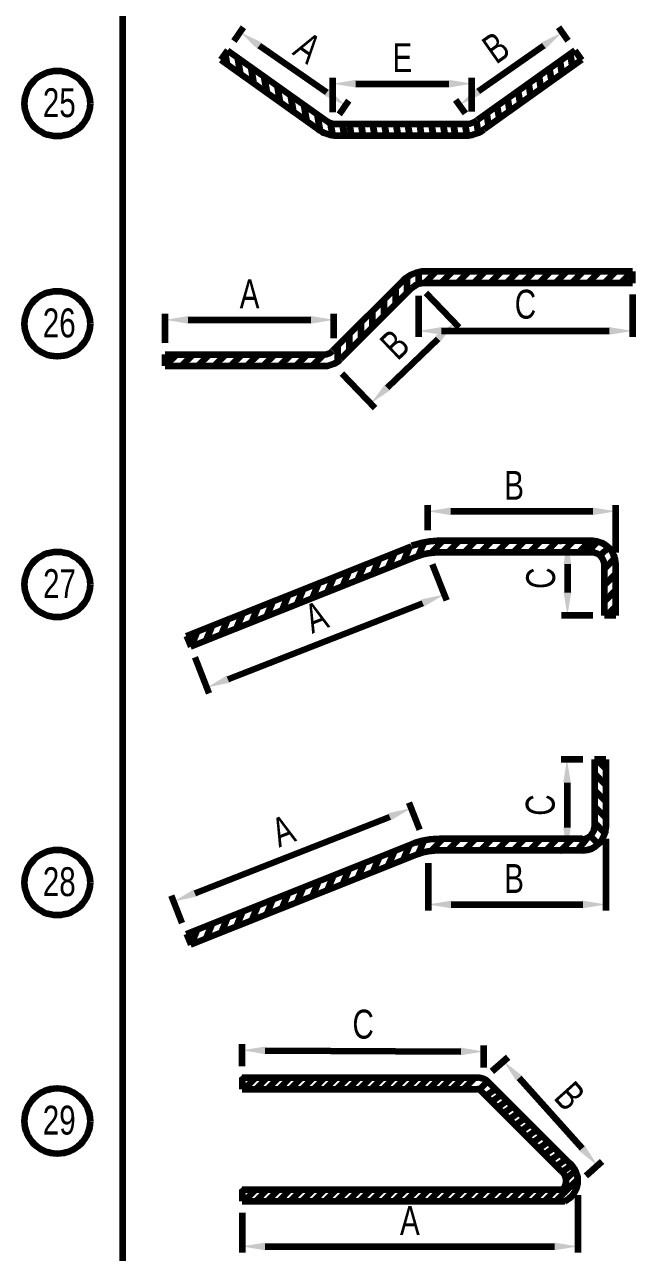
# Model space of a CAD drawing. Header units: millimetres. Extents: x 87961 to 634375, y 789523 to 1897921.
# Drawn here: x 103249 to 104565, y 1050163 to 1052823 of the extents above; entities that cross this region are included whole.
import ezdxf

# ---------------------------------------------------------------- set-up
doc = ezdxf.new("R2010")
doc.units = ezdxf.units.MM
doc.header["$LTSCALE"] = 30
doc.layers.add('DDIMS', color=2, linetype='Continuous', lineweight=100)
doc.layers.add('Shape code 1', color=7, linetype='Continuous', lineweight=211)
doc.styles.add('DM25', font='swisscl.ttf', dxfattribs={"height": 62.5})
doc.dimstyles.new('DM25', dxfattribs={"dimtxt": 62.5, "dimasz": 50, "dimexe": 13, "dimexo": 25, "dimgap": 25, "dimtad": 1, "dimdec": 0, "dimzin": 0, "dimdsep": 46, "dimtxsty": 'DM25', "dimcen": 25, "dimclrd": 3, "dimclre": 3, "dimclrt": 1, "dimadec": 0, "dimazin": 0, "dimtfac": 0.02, "dimtdec": 0, "dimtmove": 0, "dimatfit": 3, "dimfxl": 0, "dimtolj": 1, "dimtzin": 0, "dimlwd": -1, "dimlwe": -1, "dimarcsym": 0})

# ---------------------------------------------------------------- blocks, each defined once
blk = doc.blocks.new('*D267')
at = {"layer": 'DDIMS', "color": 3, "transparency": 16777216}
for p, q in [((103553.7, 1052133.4), (103553.7, 1052196.4)), ((103918.9, 1052143.8), (103918.9, 1052196.4)), ((103603.7, 1052183.4), (103868.9, 1052183.4))]:
    blk.add_line(p, q, dxfattribs=at)
for points in [[(103603.7, 1052191.7), (103603.7, 1052175), (103553.7, 1052183.4)], [(103868.9, 1052191.7), (103868.9, 1052175), (103918.9, 1052183.4)]]:
    blk.add_solid(points, dxfattribs=at)
at = {"layer": 'Defpoints', "color": 0, "transparency": 16777216}
for p in [(103918.9, 1052183.4), (103918.9, 1052118.8), (103553.7, 1052108.4)]:
    blk.add_point(p, dxfattribs=at)
at = {"layer": 'DDIMS', "color": 1, "transparency": 16777216, "insert": (103736.3, 1052239.6), "char_height": 62.5, "attachment_point": 5, "style": 'DM25'}
blk.add_mtext('\\A1;A', dxfattribs=at)
blk = doc.blocks.new('*D268')
at = {"layer": 'DDIMS', "color": 3, "transparency": 16777216}
for p, q in [((104117.7, 1052242.1), (104189.3, 1052167.8)), ((104034.8, 1052037), (104144.3, 1052142.5)), ((103936.2, 1052067.3), (104007.8, 1051993))]:
    blk.add_line(p, q, dxfattribs=at)
for points in [[(104138.5, 1052148.5), (104150.1, 1052136.5), (104180.3, 1052177.2)], [(104029, 1052043), (104040.6, 1052031), (103998.8, 1052002.4)]]:
    blk.add_solid(points, dxfattribs=at)
at = {"layer": 'Defpoints', "color": 0, "transparency": 16777216}
for p in [(104100.4, 1052260.1), (104180.3, 1052177.2), (103918.9, 1052085.3)]:
    blk.add_point(p, dxfattribs=at)
at = {"layer": 'DDIMS', "color": 1, "transparency": 16777216, "insert": (104050.5, 1052130.3), "char_height": 62.5, "attachment_point": 5, "rotation": 43.9321, "style": 'DM25'}
blk.add_mtext('\\A1;B', dxfattribs=at)
blk = doc.blocks.new('*D269')
at = {"layer": 'DDIMS', "color": 3, "transparency": 16777216}
for p, q in [((104101.9, 1052235.7), (104101.9, 1052146.3)), ((104565.1, 1052237.9), (104565.1, 1052146.3)), ((104151.9, 1052159.3), (104515.1, 1052159.3))]:
    blk.add_line(p, q, dxfattribs=at)
for points in [[(104151.9, 1052167.7), (104151.9, 1052151), (104101.9, 1052159.3)], [(104515.1, 1052167.7), (104515.1, 1052151), (104565.1, 1052159.3)]]:
    blk.add_solid(points, dxfattribs=at)
at = {"layer": 'Defpoints', "color": 0, "transparency": 16777216}
for p in [(104101.9, 1052260.7), (104565.1, 1052262.9), (104565.1, 1052159.3)]:
    blk.add_point(p, dxfattribs=at)
at = {"layer": 'DDIMS', "color": 1, "transparency": 16777216, "insert": (104333.5, 1052216.8), "char_height": 62.5, "attachment_point": 5, "style": 'DM25'}
blk.add_mtext('\\A1;C', dxfattribs=at)
blk = doc.blocks.new('*D285')
at = {"layer": 'DDIMS', "color": 3, "transparency": 16777216}
for p, q in [((104122.3, 1051727.5), (104122.3, 1051781.7)), ((104172.3, 1051768.7), (104479.4, 1051768.7)), ((104529.4, 1051679.5), (104529.4, 1051781.7))]:
    blk.add_line(p, q, dxfattribs=at)
for points in [[(104172.3, 1051777), (104172.3, 1051760.3), (104122.3, 1051768.7)], [(104479.4, 1051777), (104479.4, 1051760.3), (104529.4, 1051768.7)]]:
    blk.add_solid(points, dxfattribs=at)
at = {"layer": 'Defpoints', "color": 0, "transparency": 16777216}
for p in [(104529.4, 1051768.7), (104122.3, 1051702.5), (104529.4, 1051654.5)]:
    blk.add_point(p, dxfattribs=at)
at = {"layer": 'DDIMS', "color": 1, "transparency": 16777216, "insert": (104308.9, 1051824.9), "char_height": 62.5, "attachment_point": 5, "style": 'DM25'}
blk.add_mtext('\\A1;B', dxfattribs=at)
blk = doc.blocks.new('*D290')
at = {"layer": 'DDIMS', "color": 3, "transparency": 16777216}
for p, q in [((104131.9, 1051653.9), (104162.4, 1051576.2)), ((103690.2, 1051405.1), (104111.1, 1051570)), ((103617.9, 1051452.5), (103648.4, 1051374.8))]:
    blk.add_line(p, q, dxfattribs=at)
for points in [[(104108.1, 1051577.8), (104114.2, 1051562.3), (104157.7, 1051588.3)], [(103687.1, 1051412.9), (103693.2, 1051397.4), (103643.6, 1051386.9)]]:
    blk.add_solid(points, dxfattribs=at)
at = {"layer": 'Defpoints', "color": 0, "transparency": 16777216}
for p in [(104122.8, 1051677.2), (104157.7, 1051588.3), (103608.8, 1051475.8)]:
    blk.add_point(p, dxfattribs=at)
at = {"layer": 'DDIMS', "color": 1, "transparency": 16777216, "insert": (103880.1, 1051540), "char_height": 62.5, "attachment_point": 5, "rotation": 21.3938, "style": 'DM25'}
blk.add_mtext('\\A1;A', dxfattribs=at)
blk = doc.blocks.new('*D291')
at = {"layer": 'DDIMS', "color": 3, "transparency": 16777216}
for p, q in [((104407.5, 1051704.5), (104411.4, 1051704.5)), ((104424.4, 1051654.5), (104424.4, 1051592.9)), ((104479.4, 1051542.9), (104411.4, 1051542.9))]:
    blk.add_line(p, q, dxfattribs=at)
for points in [[(104416, 1051654.5), (104432.7, 1051654.5), (104424.4, 1051704.5)], [(104416, 1051592.9), (104432.7, 1051592.9), (104424.4, 1051542.9)]]:
    blk.add_solid(points, dxfattribs=at)
at = {"layer": 'Defpoints', "color": 0, "transparency": 16777216}
for p in [(104432.5, 1051704.5), (104424.4, 1051542.9), (104504.4, 1051542.9)]:
    blk.add_point(p, dxfattribs=at)
at = {"layer": 'DDIMS', "color": 1, "transparency": 16777216, "insert": (104366.9, 1051623.7), "char_height": 62.5, "attachment_point": 5, "rotation": 90, "style": 'DM25'}
blk.add_mtext('\\A1;C', dxfattribs=at)
blk = doc.blocks.new('*D292')
at = {"layer": 'DDIMS', "color": 3, "transparency": 16777216}
for p, q in [((103702.8, 1052787.6), (103723.4, 1052817.1)), ((103757, 1052777.9), (103902.9, 1052676.3)), ((103930.8, 1052628.9), (103951.3, 1052658.4))]:
    blk.add_line(p, q, dxfattribs=at)
for points in [[(103761.7, 1052784.7), (103752.2, 1052771), (103715.9, 1052806.4)], [(103907.7, 1052683.1), (103898.1, 1052669.4), (103943.9, 1052647.7)]]:
    blk.add_solid(points, dxfattribs=at)
at = {"layer": 'Defpoints', "color": 0, "transparency": 16777216}
for p in [(103688.5, 1052767.1), (103943.9, 1052647.7), (103916.5, 1052608.3)]:
    blk.add_point(p, dxfattribs=at)
at = {"layer": 'DDIMS', "color": 1, "transparency": 16777216, "insert": (103862.1, 1052773.2), "char_height": 62.5, "attachment_point": 5, "rotation": 325.1494, "style": 'DM25'}
blk.add_mtext('\\A1;A', dxfattribs=at)
blk = doc.blocks.new('*D299')
at = {"layer": 'DDIMS', "color": 3, "transparency": 16777216}
for p, q in [((103916.5, 1052633.3), (103916.5, 1052707.9)), ((103966.5, 1052694.9), (104167.8, 1052694.9)), ((104217.8, 1052634.9), (104217.8, 1052707.9))]:
    blk.add_line(p, q, dxfattribs=at)
for points in [[(103966.5, 1052703.2), (103966.5, 1052686.5), (103916.5, 1052694.9)], [(104167.8, 1052703.2), (104167.8, 1052686.5), (104217.8, 1052694.9)]]:
    blk.add_solid(points, dxfattribs=at)
at = {"layer": 'Defpoints', "color": 0, "transparency": 16777216}
for p in [(104217.8, 1052694.9), (103916.5, 1052608.3), (104217.8, 1052609.9)]:
    blk.add_point(p, dxfattribs=at)
at = {"layer": 'DDIMS', "color": 1, "transparency": 16777216, "insert": (104067.2, 1052751.1), "char_height": 62.5, "width": 48.26, "attachment_point": 5, "style": 'DM25'}
blk.add_mtext('\\A1;E', dxfattribs=at)
blk = doc.blocks.new('*D293')
at = {"layer": 'DDIMS', "color": 3, "transparency": 16777216}
for p, q in [((104426.2, 1052787.5), (104405.8, 1052816.5)), ((104372.4, 1052777.1), (104231.3, 1052677.6)), ((104203.4, 1052630.3), (104183, 1052659.4))]:
    blk.add_line(p, q, dxfattribs=at)
for points in [[(104367.6, 1052783.9), (104377.2, 1052770.3), (104413.2, 1052805.9)], [(104226.5, 1052684.4), (104236.1, 1052670.8), (104190.4, 1052648.7)]]:
    blk.add_solid(points, dxfattribs=at)
at = {"layer": 'Defpoints', "color": 0, "transparency": 16777216}
for p in [(104440.6, 1052767.1), (104190.4, 1052648.7), (104217.8, 1052609.9)]:
    blk.add_point(p, dxfattribs=at)
at = {"layer": 'DDIMS', "color": 1, "transparency": 16777216, "insert": (104269.4, 1052773.3), "char_height": 62.5, "attachment_point": 5, "rotation": 35.2024, "style": 'DM25'}
blk.add_mtext('\\A1;B', dxfattribs=at)
blk = doc.blocks.new('*D312')
at = {"layer": 'DDIMS', "color": 3, "transparency": 16777216}
for p, q in [((104507.7, 1051058.9), (104507.7, 1050904.1)), ((104122.8, 1051006.6), (104122.8, 1050904.1)), ((104172.8, 1050917.1), (104457.7, 1050917.1))]:
    blk.add_line(p, q, dxfattribs=at)
for points in [[(104172.8, 1050925.4), (104172.8, 1050908.7), (104122.8, 1050917.1)], [(104457.7, 1050925.4), (104457.7, 1050908.7), (104507.7, 1050917.1)]]:
    blk.add_solid(points, dxfattribs=at)
at = {"layer": 'Defpoints', "color": 0, "transparency": 16777216}
for p in [(104507.7, 1051083.9), (104122.8, 1051031.6), (104507.7, 1050917.1)]:
    blk.add_point(p, dxfattribs=at)
at = {"layer": 'DDIMS', "color": 1, "transparency": 16777216, "insert": (104308.9, 1050973.3), "char_height": 62.5, "attachment_point": 5, "style": 'DM25'}
blk.add_mtext('\\A1;B', dxfattribs=at)
blk = doc.blocks.new('*D313')
at = {"layer": 'DDIMS', "color": 3, "transparency": 16777216}
for p, q in [((104104.6, 1051078.6), (104081.5, 1051137.5)), ((103618.5, 1050941.8), (104039.7, 1051107.2)), ((103590.4, 1050876.7), (103567.2, 1050935.6))]:
    blk.add_line(p, q, dxfattribs=at)
for points in [[(104036.6, 1051114.9), (104042.7, 1051099.4), (104086.2, 1051125.4)], [(103615.5, 1050949.6), (103621.6, 1050934.1), (103572, 1050923.5)]]:
    blk.add_solid(points, dxfattribs=at)
at = {"layer": 'Defpoints', "color": 0, "transparency": 16777216}
for p in [(104086.2, 1051125.4), (104113.7, 1051055.3), (103599.5, 1050853.4)]:
    blk.add_point(p, dxfattribs=at)
at = {"layer": 'DDIMS', "color": 1, "transparency": 16777216, "insert": (103808.5, 1051076.9), "char_height": 62.5, "attachment_point": 5, "rotation": 21.4369, "style": 'DM25'}
blk.add_mtext('\\A1;A', dxfattribs=at)
blk = doc.blocks.new('*D314')
at = {"layer": 'DDIMS', "color": 3, "transparency": 16777216}
for p, q in [((104457.7, 1051230.8), (104410.5, 1051230.8)), ((104423.5, 1051180.8), (104423.5, 1051083.9)), ((104410, 1051033.9), (104410.5, 1051033.9))]:
    blk.add_line(p, q, dxfattribs=at)
for points in [[(104415.2, 1051180.8), (104431.8, 1051180.8), (104423.5, 1051230.8)], [(104415.2, 1051083.9), (104431.8, 1051083.9), (104423.5, 1051033.9)]]:
    blk.add_solid(points, dxfattribs=at)
at = {"layer": 'Defpoints', "color": 0, "transparency": 16777216}
for p in [(104482.7, 1051230.8), (104423.5, 1051033.9), (104435, 1051033.9)]:
    blk.add_point(p, dxfattribs=at)
at = {"layer": 'DDIMS', "color": 1, "transparency": 16777216, "insert": (104366, 1051132.4), "char_height": 62.5, "attachment_point": 5, "rotation": 90, "style": 'DM25'}
blk.add_mtext('\\A1;C', dxfattribs=at)
blk = doc.blocks.new('*D315')
at = {"layer": 'DDIMS', "color": 3, "transparency": 16777216}
for p, q in [((104446.7, 1050287.7), (104446.7, 1050163.4)), ((103720, 1050249.4), (103720, 1050163.4)), ((103770, 1050176.4), (104396.7, 1050176.4))]:
    blk.add_line(p, q, dxfattribs=at)
for points in [[(103770, 1050184.7), (103770, 1050168), (103720, 1050176.4)], [(104396.7, 1050184.7), (104396.7, 1050168), (104446.7, 1050176.4)]]:
    blk.add_solid(points, dxfattribs=at)
at = {"layer": 'Defpoints', "color": 0, "transparency": 16777216}
for p in [(104446.7, 1050312.7), (103720, 1050274.4), (104446.7, 1050176.4)]:
    blk.add_point(p, dxfattribs=at)
at = {"layer": 'DDIMS', "color": 1, "transparency": 16777216, "insert": (104083.3, 1050232.6), "char_height": 62.5, "width": 46.484, "attachment_point": 5, "style": 'DM25'}
blk.add_mtext('\\A1;A', dxfattribs=at)
blk = doc.blocks.new('*D318')
at = {"layer": 'DDIMS', "color": 3, "transparency": 16777216}
for p, q in [((104261.7, 1050555.9), (104295.8, 1050586.6)), ((104456.3, 1050388.6), (104319.6, 1050540.7)), ((104465.3, 1050329.5), (104499.4, 1050360.2))]:
    blk.add_line(p, q, dxfattribs=at)
for points in [[(104325.8, 1050546.3), (104313.4, 1050535.1), (104286.2, 1050577.9)], [(104462.5, 1050394.2), (104450.1, 1050383.1), (104489.7, 1050351.5)]]:
    blk.add_solid(points, dxfattribs=at)
at = {"layer": 'Defpoints', "color": 0, "transparency": 16777216}
for p in [(104286.2, 1050577.9), (104243.1, 1050539.2), (104446.7, 1050312.7)]:
    blk.add_point(p, dxfattribs=at)
at = {"layer": 'DDIMS', "color": 1, "transparency": 16777216, "insert": (104429.8, 1050502.3), "char_height": 62.5, "attachment_point": 5, "rotation": 311.9584, "style": 'DM25'}
blk.add_mtext('\\A1;B', dxfattribs=at)
blk = doc.blocks.new('*D319')
at = {"layer": 'DDIMS', "color": 3, "transparency": 16777216}
for p, q in [((103720.2, 1050567.1), (103720.4, 1050614.4)), ((103770.3, 1050601.1), (104193.4, 1050598.7)), ((104243.2, 1050564.2), (104243.5, 1050611.5))]:
    blk.add_line(p, q, dxfattribs=at)
for points in [[(103770.4, 1050609.4), (103770.3, 1050592.8), (103720.3, 1050601.4)], [(104193.5, 1050607.1), (104193.4, 1050590.4), (104243.4, 1050598.5)]]:
    blk.add_solid(points, dxfattribs=at)
at = {"layer": 'Defpoints', "color": 0, "transparency": 16777216}
for p in [(104243.4, 1050598.5), (103720, 1050542.1), (104243.1, 1050539.2)]:
    blk.add_point(p, dxfattribs=at)
at = {"layer": 'DDIMS', "color": 1, "transparency": 16777216, "insert": (103982.2, 1050657.4), "char_height": 62.5, "attachment_point": 5, "rotation": 359.6807, "style": 'DM25'}
blk.add_mtext('\\A1;C', dxfattribs=at)

msp = doc.modelspace()

# ---------------------------------------------------------------- linework, layer by layer
at = {"layer": 'DDIMS'}
msp.add_xline((103461.8, 1057981.4), (0, 1), dxfattribs=at)
for centre in [(103320.1, 1052651.9), (103320.1, 1052174.9), (103320.1, 1051610.2), (103320.1, 1050964.6), (103320.1, 1050448)]:
    msp.add_circle(centre, 70.9, dxfattribs=at)
at = {"layer": 'Shape code 1'}
for p, q in [((103688.5, 1052767.1), (103674, 1052746.7)), ((103683.2, 1052759.7), (103686.9, 1052737.5)), ((103688.5, 1052767.1), (103900.6, 1052615.8)), ((103709.9, 1052751.9), (103715.7, 1052717)), ((104440.6, 1052767.1), (104229.1, 1052616.1)), ((104430.5, 1052759.8), (104435, 1052732.4)), ((104440.6, 1052767.1), (104455.2, 1052746.7)), ((103674, 1052746.7), (103885.6, 1052595.8)), ((103738.7, 1052731.3), (103744.5, 1052696.5)), ((104455.2, 1052746.7), (104243.6, 1052595.8)), ((104385.2, 1052727.5), (104389.7, 1052700.1)), ((104407.8, 1052743.7), (104412.4, 1052716.2)), ((103767.4, 1052710.8), (103773.3, 1052675.9)), ((104339.9, 1052695.2), (104344.5, 1052667.7)), ((104362.5, 1052711.3), (104367.1, 1052683.9)), ((103796.2, 1052690.3), (103802, 1052655.4)), ((103825, 1052669.7), (103830.8, 1052634.9)), ((104317.2, 1052679), (104321.8, 1052651.6)), ((103853.8, 1052649.2), (103859.6, 1052614.3)), ((104271.9, 1052646.7), (104276.5, 1052619.3)), ((104294.6, 1052662.9), (104299.2, 1052635.4)), ((103882.6, 1052628.7), (103888.4, 1052593.8)), ((104249.3, 1052630.5), (104253.9, 1052603.1)), ((103911, 1052610), (103915.5, 1052583.1)), ((103920.6, 1052607.6), (104208.6, 1052607.6)), ((103936.8, 1052607.6), (103940.9, 1052582.6)), ((103951.8, 1052607.6), (103956, 1052582.6)), ((103977.1, 1052607.6), (103981.3, 1052582.6)), ((104002.5, 1052607.6), (104006.7, 1052582.6)), ((104027.8, 1052607.6), (104032, 1052582.6)), ((104053.2, 1052607.6), (104057.4, 1052582.6)), ((104078.5, 1052607.6), (104082.7, 1052582.6)), ((104103.9, 1052607.6), (104108.1, 1052582.6)), ((104129.2, 1052607.6), (104133.4, 1052582.6)), ((104154.6, 1052607.6), (104158.8, 1052582.6)), ((104177.1, 1052607.6), (104181.3, 1052582.6)), ((104202.4, 1052607.6), (104206.6, 1052582.6)), ((104226.6, 1052614.4), (104231, 1052588.3)), ((103919.1, 1052582.6), (104210.1, 1052582.6)), ((104069.6, 1052269.5), (103916, 1052115.9)), ((104076.9, 1052275.6), (104076.9, 1052240.2)), ((104101.9, 1052286.6), (104101.9, 1052260.7)), ((104565.1, 1052287.9), (104114.7, 1052287.9)), ((104140.2, 1052287.9), (104115.2, 1052262.9)), ((104175.6, 1052287.9), (104150.6, 1052262.9)), ((104210.9, 1052287.9), (104185.9, 1052262.9)), ((104246.3, 1052287.9), (104221.3, 1052262.9)), ((104281.6, 1052287.9), (104256.6, 1052262.9)), ((104317, 1052287.9), (104292, 1052262.9)), ((104352.3, 1052287.9), (104327.3, 1052262.9)), ((104387.7, 1052287.9), (104362.7, 1052262.9)), ((104423.1, 1052287.9), (104398.1, 1052262.9)), ((104458.4, 1052287.9), (104433.4, 1052262.9)), ((104493.8, 1052287.9), (104468.8, 1052262.9)), ((104529.1, 1052287.9), (104504.1, 1052262.9)), ((104564.5, 1052287.9), (104539.5, 1052262.9)), ((104565.1, 1052262.9), (104565.1, 1052287.9)), ((104087.2, 1052251.8), (103933.4, 1052098)), ((104051.9, 1052250.6), (104051.9, 1052215.2)), ((104565.1, 1052262.9), (104115.2, 1052262.9)), ((104026.9, 1052226.8), (104026.9, 1052191.5)), ((104001.9, 1052201.8), (104001.9, 1052166.5)), ((103976.9, 1052176.8), (103976.9, 1052141.5)), ((103951.9, 1052151.8), (103951.9, 1052116.5)), ((103926.9, 1052126.8), (103926.9, 1052092.7)), ((103553.7, 1052108.4), (103899, 1052108.4)), ((103553.7, 1052083.4), (103553.7, 1052108.4)), ((103578.7, 1052108.4), (103553.7, 1052083.4)), ((103553.7, 1052083.4), (103901.3, 1052083.4)), ((103614, 1052108.4), (103589, 1052083.4)), ((103649.4, 1052108.4), (103624.4, 1052083.4)), ((103684.8, 1052108.4), (103659.8, 1052083.4)), ((103720.1, 1052108.4), (103695.1, 1052083.4)), ((103755.5, 1052108.4), (103730.5, 1052083.4)), ((103790.8, 1052108.4), (103765.8, 1052083.4)), ((103826.2, 1052108.4), (103801.2, 1052083.4)), ((103861.5, 1052108.4), (103836.5, 1052083.4)), ((103896.9, 1052108.4), (103871.9, 1052083.4)), ((103599.5, 1051499), (104087.2, 1051693.5)), ((104082.5, 1051691.6), (104068.6, 1051659.2)), ((104113.7, 1051700.9), (104101.4, 1051672.2)), ((104155, 1051704.5), (104130, 1051679.5)), ((104479.4, 1051704.5), (104147.7, 1051704.5)), ((104190.3, 1051704.5), (104165.3, 1051679.5)), ((104225.7, 1051704.5), (104200.7, 1051679.5)), ((104261, 1051704.5), (104236, 1051679.5)), ((104296.4, 1051704.5), (104271.4, 1051679.5)), ((104331.7, 1051704.5), (104306.7, 1051679.5)), ((104367.1, 1051704.5), (104342.1, 1051679.5)), ((104402.4, 1051704.5), (104377.4, 1051679.5)), ((104437.8, 1051704.5), (104412.8, 1051679.5)), ((104473.2, 1051704.5), (104448.2, 1051679.5)), ((104490.4, 1051702.9), (104467, 1051679.5)), ((104513.2, 1051690.3), (104495.5, 1051672.6)), ((103608.8, 1051475.8), (104096.1, 1051670.1)), ((104016.8, 1051665.4), (104002.9, 1051633)), ((104049.7, 1051678.5), (104035.7, 1051646.1)), ((104478.5, 1051679.5), (104149.4, 1051679.5)), ((104527.4, 1051667.1), (104504.4, 1051644.1)), ((103951.2, 1051639.3), (103937.2, 1051606.8)), ((103984, 1051652.3), (103970, 1051619.9)), ((104529.4, 1051633.7), (104504.4, 1051608.7)), ((103885.5, 1051613.1), (103871.5, 1051580.6)), ((103918.3, 1051626.2), (103904.4, 1051593.7)), ((103819.8, 1051586.9), (103805.8, 1051554.4)), ((103852.6, 1051600), (103838.7, 1051567.5)), ((104529.4, 1051598.4), (104504.4, 1051573.4)), ((104529.4, 1051598.4), (104504.4, 1051573.4)), ((103754.1, 1051560.7), (103740.1, 1051528.2)), ((103787, 1051573.8), (103773, 1051541.3)), ((104529.4, 1051563), (104509.2, 1051542.9)), ((103688.4, 1051534.5), (103674.5, 1051502)), ((103721.3, 1051547.6), (103707.3, 1051515.1)), ((104529.4, 1051542.9), (104504.4, 1051542.9)), ((103599.5, 1051499), (103608.8, 1051475.8)), ((103622.7, 1051508.3), (103608.8, 1051475.8)), ((103655.6, 1051521.4), (103641.6, 1051488.9)), ((104507.7, 1051230.8), (104482.7, 1051230.8)), ((104507.7, 1051210.7), (104487.6, 1051230.8)), ((104507.7, 1051175.4), (104482.7, 1051200.4)), ((104507.7, 1051175.4), (104482.7, 1051200.4)), ((104507.7, 1051140), (104482.7, 1051165)), ((104507.7, 1051140), (104482.7, 1051165)), ((104507.7, 1051104.6), (104482.7, 1051129.6)), ((104505.7, 1051071.3), (104482.7, 1051094.3)), ((103599.5, 1050853.4), (104087.2, 1051047.9)), ((104082.5, 1051046), (104068.6, 1051013.5)), ((104113.7, 1051055.3), (104101.4, 1051026.6)), ((104155, 1051058.9), (104130, 1051033.9)), ((104456.9, 1051058.9), (104147.7, 1051058.9)), ((104190.3, 1051058.9), (104165.3, 1051033.9)), ((104225.7, 1051058.9), (104200.7, 1051033.9)), ((104261, 1051058.9), (104236, 1051033.9)), ((104296.4, 1051058.9), (104271.4, 1051033.9)), ((104331.7, 1051058.9), (104306.7, 1051033.9)), ((104367.1, 1051058.9), (104342.1, 1051033.9)), ((104402.4, 1051058.9), (104377.4, 1051033.9)), ((104435, 1051058.9), (104410, 1051033.9)), ((104467, 1051061.2), (104445.3, 1051033.9)), ((104491.6, 1051048), (104473.9, 1051065.7)), ((103608.8, 1050830.2), (104096.1, 1051024.5)), ((104016.8, 1051019.8), (104002.9, 1050987.4)), ((104049.7, 1051032.9), (104035.7, 1051000.4)), ((104457.7, 1051033.9), (104149.4, 1051033.9)), ((103951.2, 1050993.6), (103937.2, 1050961.2)), ((103984, 1051006.7), (103970, 1050974.3)), ((103885.5, 1050967.5), (103871.5, 1050935)), ((103918.3, 1050980.6), (103904.4, 1050948.1)), ((103819.8, 1050941.3), (103805.8, 1050908.8)), ((103852.6, 1050954.4), (103838.7, 1050921.9)), ((103754.1, 1050915.1), (103740.1, 1050882.6)), ((103787, 1050928.2), (103773, 1050895.7)), ((103688.4, 1050888.9), (103674.5, 1050856.4)), ((103721.3, 1050902), (103707.3, 1050869.5)), ((103622.7, 1050862.7), (103608.8, 1050830.2)), ((103655.6, 1050875.8), (103641.6, 1050843.3)), ((103599.5, 1050853.4), (103608.8, 1050830.2)), ((103720, 1050542.1), (104230.8, 1050542.1)), ((103720, 1050542.1), (103720, 1050517.1)), ((103724.5, 1050542.1), (103720, 1050537.6)), ((103749.5, 1050542.1), (103724.5, 1050517.1)), ((103774.5, 1050542.1), (103749.5, 1050517.1)), ((103799.5, 1050542.1), (103774.5, 1050517.1)), ((103824.5, 1050542.1), (103799.5, 1050517.1)), ((103849.5, 1050542.1), (103824.5, 1050517.1)), ((103874.5, 1050542.1), (103849.5, 1050517.1)), ((103899.5, 1050542.1), (103874.5, 1050517.1)), ((103924.5, 1050542.1), (103899.5, 1050517.1)), ((103949.5, 1050542.1), (103924.5, 1050517.1)), ((103974.5, 1050542.1), (103949.5, 1050517.1)), ((103999.5, 1050542.1), (103974.5, 1050517.1)), ((104024.5, 1050542.1), (103999.5, 1050517.1)), ((104049.5, 1050542.1), (104024.5, 1050517.1)), ((104074.5, 1050542.1), (104049.5, 1050517.1)), ((104099.5, 1050542.1), (104074.5, 1050517.1)), ((104124.5, 1050542.1), (104099.5, 1050517.1)), ((104149.5, 1050542.1), (104124.5, 1050517.1)), ((104174.5, 1050542.1), (104149.5, 1050517.1)), ((104199.5, 1050542.1), (104174.5, 1050517.1)), ((104224.5, 1050542.1), (104199.5, 1050517.1)), ((103720, 1050517.1), (104229.8, 1050517.1)), ((104251.8, 1050534), (104233.7, 1050516)), ((104411.2, 1050339.5), (104236.5, 1050514.2)), ((104268.8, 1050517.3), (104248, 1050502.7)), ((104429.2, 1050356.8), (104253.7, 1050532.3)), ((104281.4, 1050504.6), (104260.7, 1050490.1)), ((104294.1, 1050491.9), (104273.3, 1050477.4)), ((104306.8, 1050479.2), (104286, 1050464.7)), ((104319.5, 1050466.5), (104298.7, 1050452)), ((104332.2, 1050453.8), (104311.4, 1050439.3)), ((104344.9, 1050441.2), (104324.1, 1050426.6)), ((104357.6, 1050428.5), (104336.8, 1050413.9)), ((104370.3, 1050415.8), (104349.5, 1050401.2)), ((104383, 1050403.1), (104362.2, 1050388.5)), ((104395.7, 1050390.4), (104374.9, 1050375.8)), ((104408.4, 1050377.7), (104387.6, 1050363.1)), ((104421.1, 1050365), (104400.3, 1050350.4)), ((104433.9, 1050352.4), (104413.2, 1050337.9)), ((104441.6, 1050341.5), (104421.9, 1050321.8)), ((104447, 1050322), (104399.5, 1050274.4)), ((103720, 1050299.4), (104414.2, 1050299.4)), ((103720, 1050299.4), (103720, 1050274.4)), ((103724.5, 1050299.4), (103720, 1050295)), ((103720, 1050274.4), (104418.7, 1050274.4)), ((103749.5, 1050299.4), (103724.5, 1050274.4)), ((103774.5, 1050299.4), (103749.5, 1050274.4)), ((103799.5, 1050299.4), (103774.5, 1050274.4)), ((103824.5, 1050299.4), (103799.5, 1050274.4)), ((103849.5, 1050299.4), (103824.5, 1050274.4)), ((103874.5, 1050299.4), (103849.5, 1050274.4)), ((103899.5, 1050299.4), (103874.5, 1050274.4)), ((103924.5, 1050299.4), (103899.5, 1050274.4)), ((103949.5, 1050299.4), (103924.5, 1050274.4)), ((103974.5, 1050299.4), (103949.5, 1050274.4)), ((103999.5, 1050299.4), (103974.5, 1050274.4)), ((104024.5, 1050299.4), (103999.5, 1050274.4)), ((104049.5, 1050299.4), (104024.5, 1050274.4)), ((104074.5, 1050299.4), (104049.5, 1050274.4)), ((104099.5, 1050299.4), (104074.5, 1050274.4)), ((104124.5, 1050299.4), (104099.5, 1050274.4)), ((104149.5, 1050299.4), (104124.5, 1050274.4)), ((104174.5, 1050299.4), (104149.5, 1050274.4)), ((104199.5, 1050299.4), (104174.5, 1050274.4)), ((104224.5, 1050299.4), (104199.5, 1050274.4)), ((104249.5, 1050299.4), (104224.5, 1050274.4)), ((104274.5, 1050299.4), (104249.5, 1050274.4)), ((104299.5, 1050299.4), (104274.5, 1050274.4)), ((104324.5, 1050299.4), (104299.5, 1050274.4)), ((104349.5, 1050299.4), (104324.5, 1050274.4)), ((104374.5, 1050299.4), (104349.5, 1050274.4)), ((104399.5, 1050299.4), (104374.5, 1050274.4))]:
    msp.add_line(p, q, dxfattribs=at)
for points in [[(104504.4, 1051542.9), (104504.4, 1051654.5)], [(104529.4, 1051542.9), (104529.4, 1051654.5)], [(104482.7, 1051230.8), (104482.7, 1051083.9)], [(104507.7, 1051230.8), (104507.7, 1051083.9)]]:
    msp.add_lwpolyline(points, dxfattribs=at)
for centre, radius, start, end in [((103926.4, 1052650.4), 43.2, 233.2429, 262.2725), ((104202.7, 1052650.5), 43.3, 277.7504, 307.4082), ((103926.4, 1052650.4), 68.2, 233.2429, 263.8522), ((104202.8, 1052650.4), 68.2, 276.1478, 306.7571), ((104115.2, 1052222.2), 65.8, 89.3261, 133.9407), ((104115.2, 1052222.1), 40.8, 90, 133.2544), ((103896.9, 1052136.2), 27.9, 274.3518, 313.2639), ((103896.3, 1052137), 53.8, 275.2493, 313.5821), ((104149.4, 1051522.9), 181.6, 89.637, 110.0316), ((104477.6, 1051652.7), 51.8, 1.9346, 88.0654), ((104149.4, 1051522.9), 156.6, 89.6375, 109.8999), ((104477.6, 1051652.7), 26.8, 1.9346, 88.0654), ((104456, 1051085.6), 26.8, 271.9346, 358.0654), ((104456, 1051085.6), 51.8, 271.9346, 358.0654), ((104149.4, 1050877.3), 181.6, 89.637, 110.0316), ((104149.4, 1050877.3), 156.6, 89.6375, 109.8999), ((104228.4, 1050504.7), 37.5, 47.5659, 86.3389), ((104228.4, 1050504.7), 12.5, 49.4474, 83.6532), ((104397.9, 1050318.9), 49.1, 295.0512, 50.4411), ((104395.9, 1050318.2), 26.2, 314.1117, 54.4248)]:
    msp.add_arc(centre, radius, start, end, dxfattribs=at)

# ---------------------------------------------------------------- texts
at = {"layer": 'DDIMS', "char_height": 62.5, "attachment_point": 1, "style": 'DM25'}
for s, insert in [('\\pi11.11314;25', (103277.6, 1052685)), ('\\pi10.94931;26', (103277.6, 1052208)), ('\\pi11.52271;27', (103277.6, 1051643.3)), ('\\pi11.03123;28', (103277.6, 1050997.7)), ('\\pi10.94931;29', (103277.6, 1050481.2))]:
    msp.add_mtext_dynamic_manual_height_columns(s, width=80.944, gutter_width=312.5, heights=[0], dxfattribs=dict(at, insert=insert))

# ---------------------------------------------------------------- dimensions: what is measured, and where the dimension line sits
at = {"layer": 'DDIMS'}
for base, p1, p2, angle, text, picture, middle in [((103943.9, 1052647.7), (103688.5, 1052767.1), (103916.5, 1052608.3), 325.1494, 'A', '*D292', (103829.9, 1052727.1)), ((104190.4, 1052648.7), (104440.6, 1052767.1), (104217.8, 1052609.9), 215.2024, 'B', '*D293', (104301.8, 1052727.3)), ((104180.3, 1052177.2), (103918.9, 1052085.3), (104100.4, 1052260.1), 43.9321, 'B', '*D268', (104089.5, 1052089.8))]:
    dim = msp.add_linear_dim(base=base, p1=p1, p2=p2, angle=angle, text=text, dimstyle='DM25', dxfattribs=at)
    dim.commit()
    dim.dimension.update_dxf_attribs({"geometry": picture, "text_midpoint": middle, "dimtype": 161})
for base, p1, p2, text, picture, middle in [((104217.8, 1052694.9), (103916.5, 1052608.3), (104217.8, 1052609.9), 'E', '*D299', (104067.2, 1052694.9)), ((103918.9, 1052183.4), (103553.7, 1052108.4), (103918.9, 1052118.8), 'A', '*D267', (103736.3, 1052183.4)), ((104565.1, 1052159.3), (104101.9, 1052260.7), (104565.1, 1052262.9), 'C', '*D269', (104333.5, 1052159.3)), ((104529.4, 1051768.7), (104122.3, 1051702.5), (104529.4, 1051654.5), 'B', '*D285', (104308.9, 1051768.7)), ((104507.7, 1050917.1), (104122.8, 1051031.6), (104507.7, 1051083.9), 'B', '*D312', (104308.9, 1050917.1))]:
    dim = msp.add_linear_dim(base=base, p1=p1, p2=p2, text=text, dimstyle='DM25', dxfattribs=at)
    dim.commit()
    dim.dimension.update_dxf_attribs({"geometry": picture, "text_midpoint": middle, "dimtype": 160})
for base, p1, p2, picture, middle in [((104424.4, 1051542.9), (104432.5, 1051704.5), (104504.4, 1051542.9), '*D291', (104366.9, 1051623.7)), ((104423.5, 1051033.9), (104482.7, 1051230.8), (104435, 1051033.9), '*D314', (104366, 1051132.4))]:
    dim = msp.add_linear_dim(base=base, p1=p1, p2=p2, angle=90, text='C', dimstyle='DM25', dxfattribs=at)
    dim.commit()
    dim.dimension.update_dxf_attribs({"geometry": picture, "text_midpoint": middle})
for p1, p2, distance, picture, middle in [((103608.8, 1051475.8), (104122.8, 1051677.2), -95.5, '*D290', (103880.1, 1051540)), ((103599.5, 1050853.4), (104113.7, 1051055.3), 75.3, '*D313', (103808.5, 1051076.9))]:
    dim = msp.add_aligned_dim(p1=p1, p2=p2, distance=distance, text='A', dimstyle='DM25', dxfattribs=at)
    dim.commit()
    dim.dimension.update_dxf_attribs({"geometry": picture, "text_midpoint": middle})
for p1, distance, text, picture, middle in [((103720, 1050542.1), 59.3, 'C', '*D319', (103982.2, 1050657.4)), ((104446.7, 1050312.7), -57.9, 'B', '*D318', (104429.8, 1050502.3))]:
    dim = msp.add_aligned_dim(p1=p1, p2=(104243.1, 1050539.2), distance=distance, text=text, dimstyle='DM25', override={"dimfxl": 10}, dxfattribs=at)
    dim.commit()
    dim.dimension.update_dxf_attribs({"geometry": picture, "text_midpoint": middle})
dim = msp.add_linear_dim(base=(104446.7, 1050176.4), p1=(103720, 1050274.4), p2=(104446.7, 1050312.7), text='A', dimstyle='DM25', override={"dimfxl": 10}, dxfattribs=at)
dim.commit()
dim.dimension.update_dxf_attribs({"geometry": '*D315', "text_midpoint": (104083.3, 1050176.4), "dimtype": 160})

doc.saveas('drawing.dxf')
